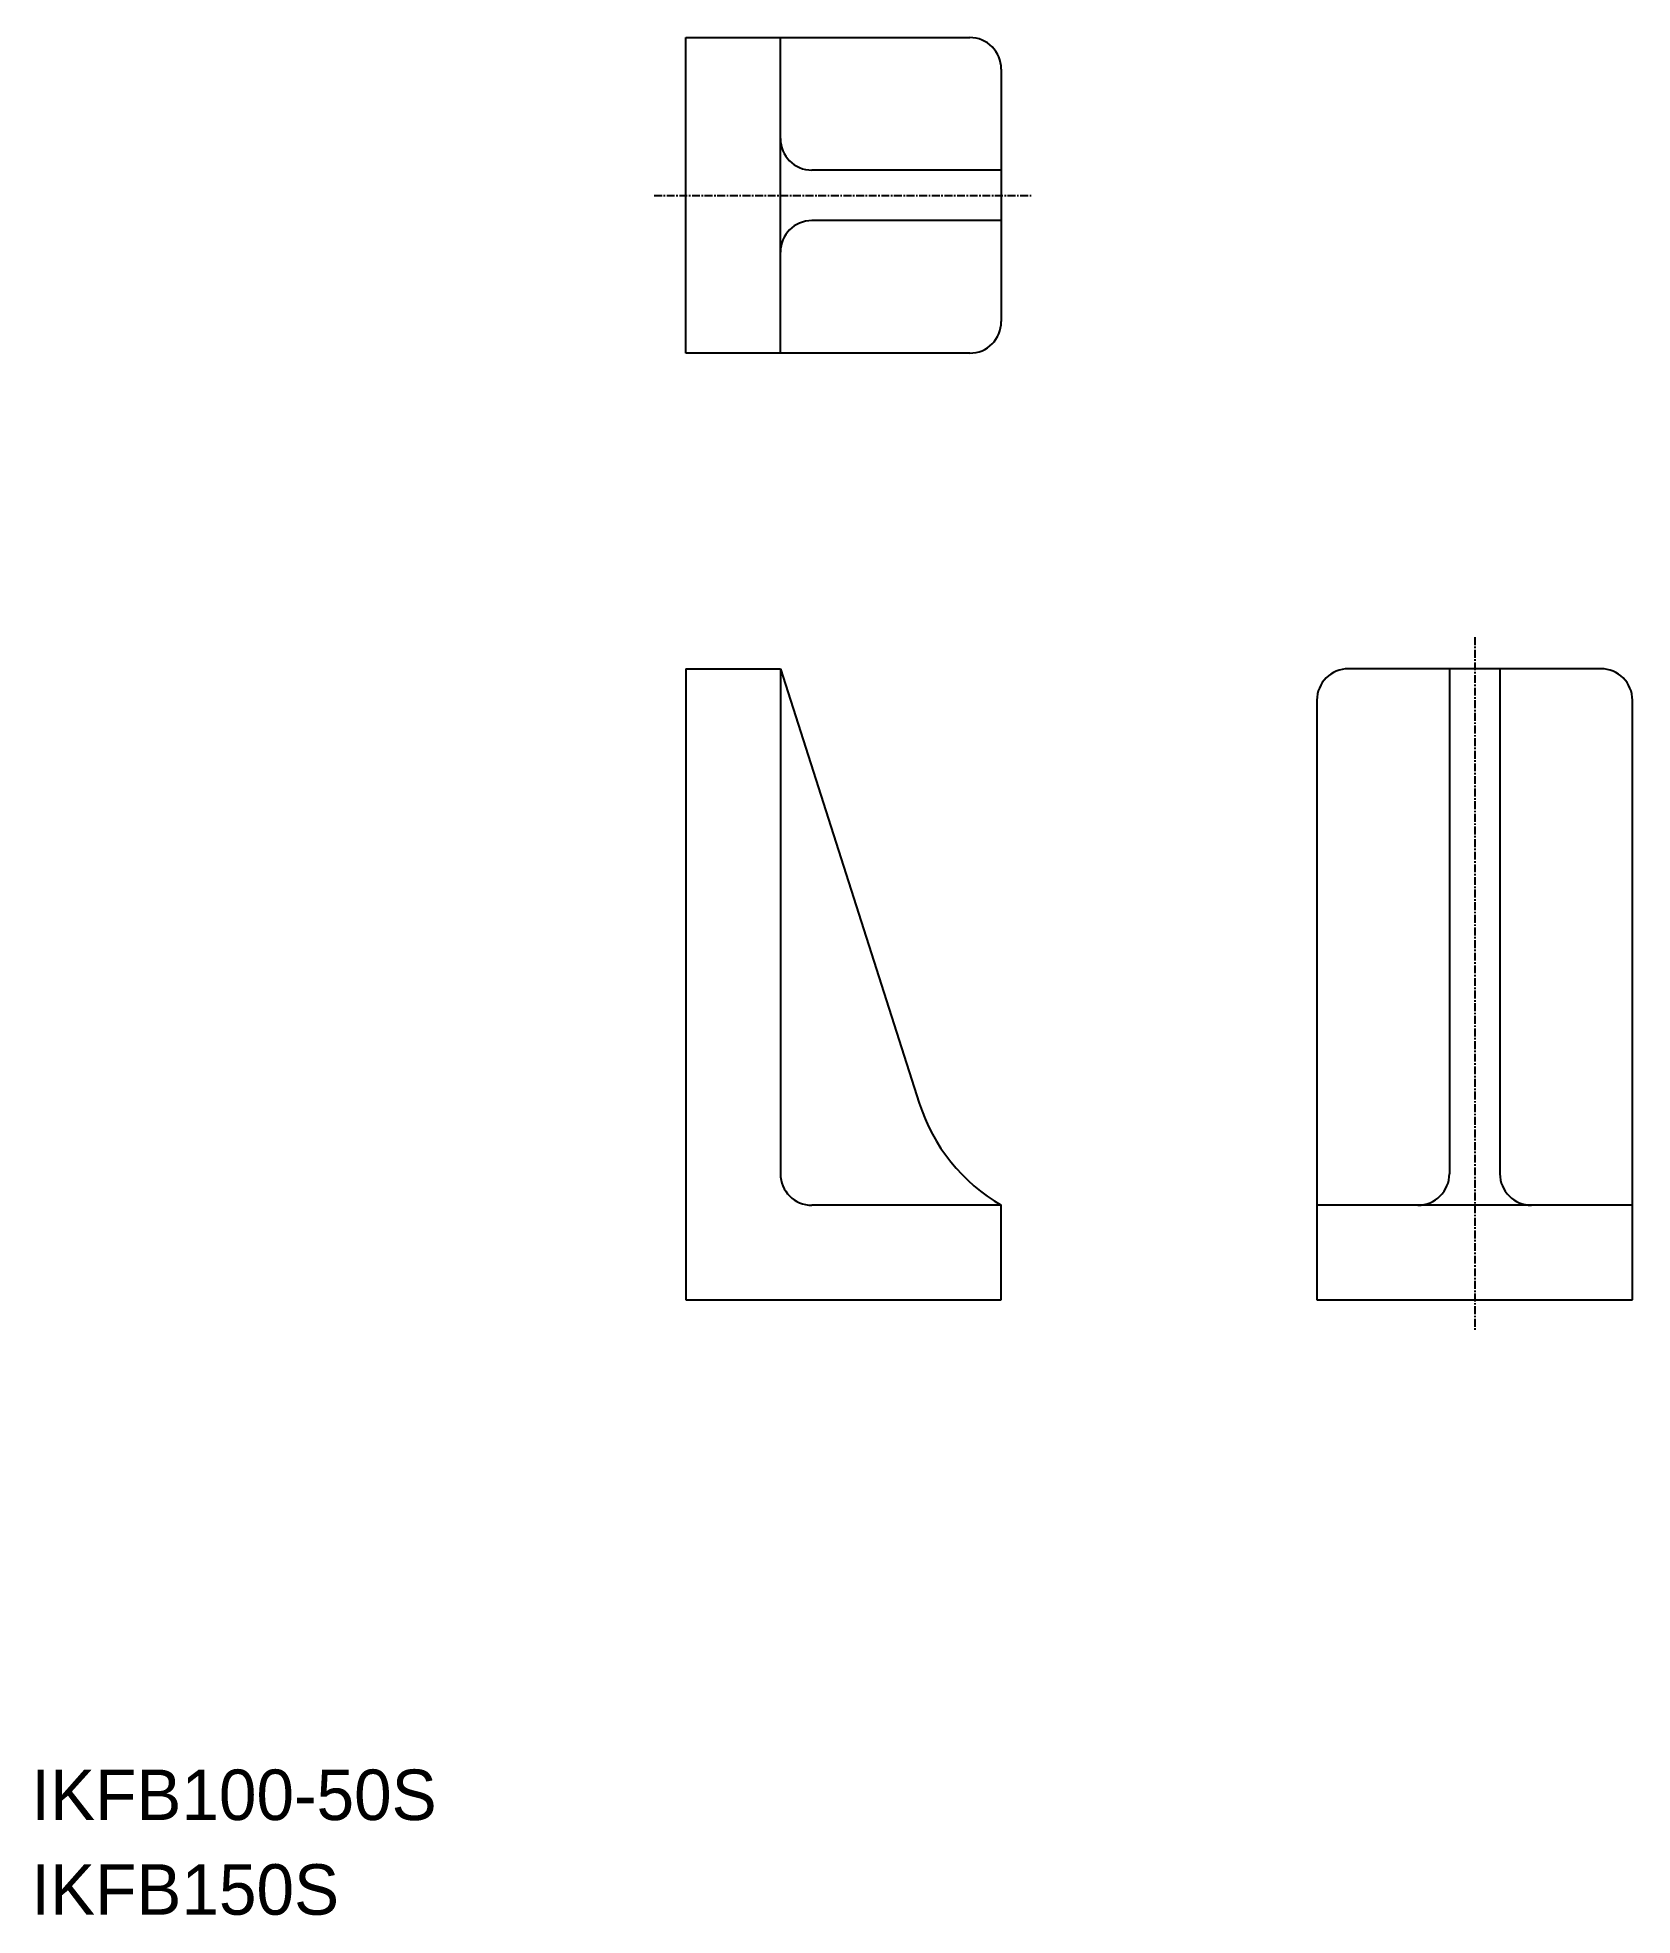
# Model space of a CAD drawing. Extents: x -2484 to -2231, y -604 to -307.
import ezdxf

# ---------------------------------------------------------------- set-up
doc = ezdxf.new("R2010")
doc.units = 0
doc.linetypes.add('CENTER', pattern=[2, 1.25, -0.25, 0.25, -0.25])
doc.layers.get('0').update_dxf_attribs({"linetype": 'CONTINUOUS'})
doc.layers.add('CENTER', color=1, linetype='CENTER')

msp = doc.modelspace()

# ---------------------------------------------------------------- linework, layer by layer
at = {"color": 7, "linetype": 'CONTINUOUS'}
for p, q in [((-2381.17, -306.86), (-2336.17, -306.86)), ((-2381.17, -356.86), (-2381.17, -306.86)), ((-2366.17, -356.86), (-2366.17, -306.86)), ((-2331.17, -311.86), (-2331.17, -351.86)), ((-2331.17, -327.86), (-2361.17, -327.86)), ((-2331.17, -335.86), (-2361.17, -335.86)), ((-2336.17, -356.86), (-2381.17, -356.86)), ((-2381.17, -406.86), (-2381.17, -506.86)), ((-2381.17, -406.86), (-2366.17, -406.86)), ((-2366.17, -406.86), (-2366.17, -486.86)), ((-2366.17, -406.86), (-2366.17, -472.61)), ((-2236.17, -406.86), (-2276.17, -406.86)), ((-2260.17, -406.86), (-2260.17, -486.86)), ((-2252.17, -406.86), (-2252.17, -486.86)), ((-2281.17, -411.86), (-2281.17, -506.86)), ((-2231.17, -506.86), (-2231.17, -411.86)), ((-2331.17, -491.86), (-2361.17, -491.86)), ((-2331.17, -506.86), (-2331.17, -491.86)), ((-2231.17, -491.86), (-2281.17, -491.86)), ((-2381.17, -506.86), (-2331.17, -506.86)), ((-2281.17, -506.86), (-2231.17, -506.86))]:
    msp.add_line(p, q, dxfattribs=at)
msp.add_lwpolyline([(-2366.17, -406.86), (-2344.16, -475.69, 0.185746), (-2331.17, -491.86, 0.166713)], format="xyb", dxfattribs=at)
for centre, start, end in [((-2336.17, -311.86), 0, 90), ((-2361.17, -322.86), 180, 270), ((-2361.17, -340.86), 90, 180), ((-2336.17, -351.86), 270, 0), ((-2276.17, -411.86), 90, 180), ((-2236.17, -411.86), 0, 90), ((-2361.17, -486.86), 180, 270), ((-2265.17, -486.86), 270, 0), ((-2247.17, -486.86), 180, 270)]:
    msp.add_arc(centre, 5, start, end, dxfattribs=at)
at = {"layer": 'CENTER', "color": 1, "linetype": 'CENTER'}
for p, q in [((-2386.17, -331.86), (-2326.17, -331.86)), ((-2256.17, -401.86), (-2256.17, -511.86))]:
    msp.add_line(p, q, dxfattribs=at)

# ---------------------------------------------------------------- texts
at = {"color": 7, "linetype": 'CONTINUOUS'}
for s, p in [('IKFB100-50S', (-2484.85, -589.27)), ('IKFB150S', (-2484.85, -604.27))]:
    msp.add_text(s, height=8, dxfattribs=at).set_placement(p)

doc.saveas('drawing.dxf')
